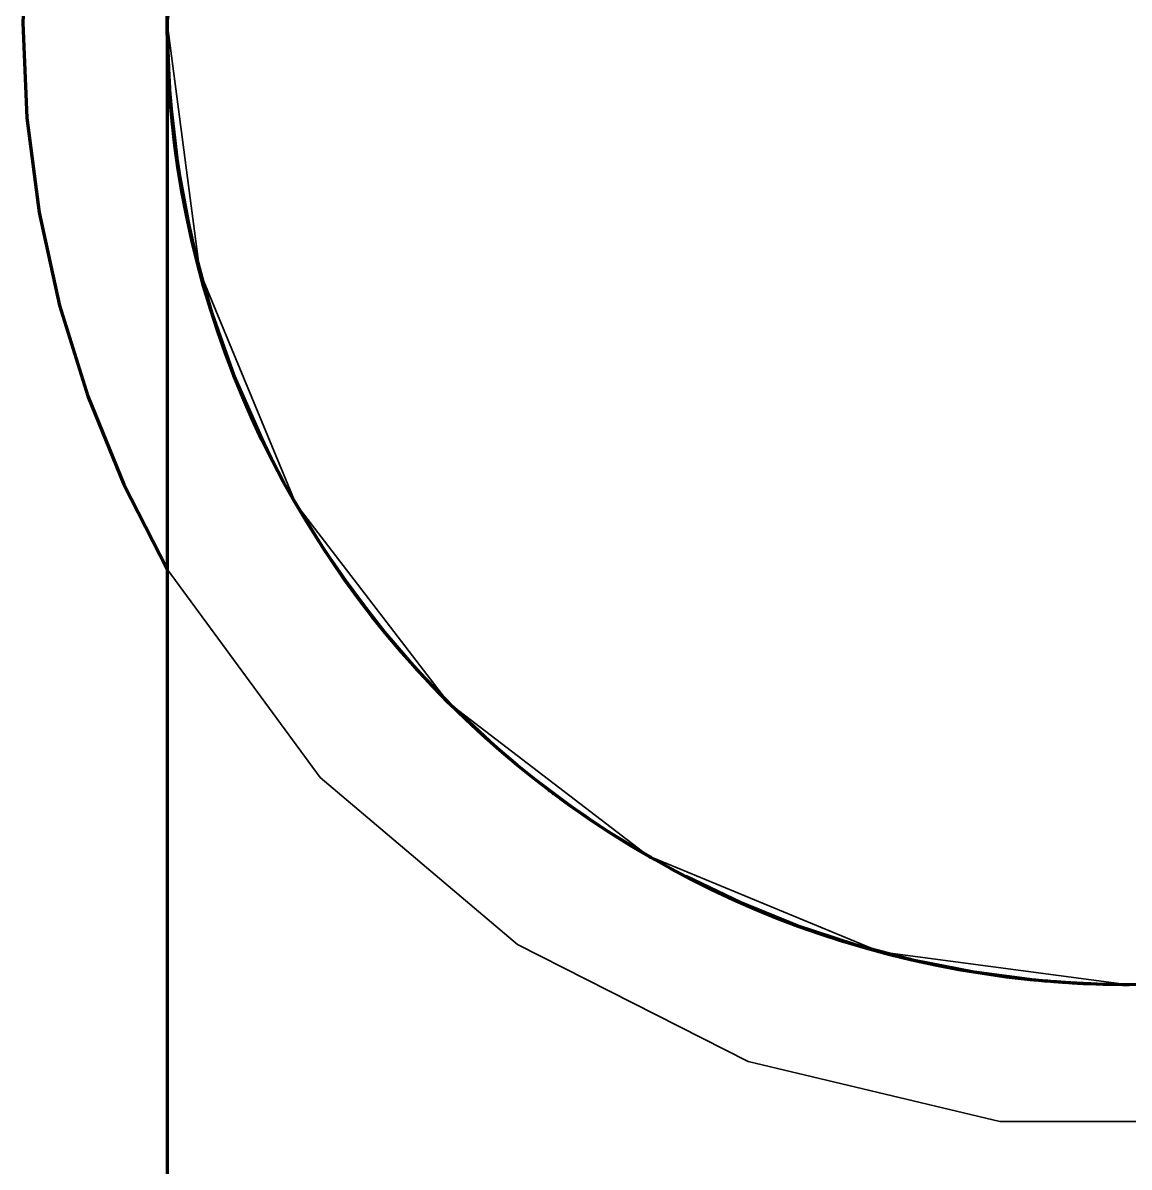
# Model space of a CAD drawing. Header units: millimetres. Extents: x 0 to 2382, y 0 to 420.
# Drawn here: x 186.07 to 186.3, y 119.7621 to 120 of the extents above; entities that cross this region are included whole.
import ezdxf

# ---------------------------------------------------------------- set-up
doc = ezdxf.new("R2010")
doc.units = ezdxf.units.MM
doc.linetypes.add('IRAM-E-TRAZOS', pattern=[5, 4, -1])
doc.layers.add('01-VISIBLE', color=7, linetype='CONTINUOUS', lineweight=70)
doc.layers.add('02-OCULTA', color=4, linetype='IRAM-E-TRAZOS', lineweight=35)

msp = doc.modelspace()

# ---------------------------------------------------------------- linework, layer by layer
at = {"layer": '01-VISIBLE'}
for points in [[(186.1, 120.48), (186.1, 120.42947), (186.1, 120.37895), (186.1, 120.32842), (186.1, 120.27789), (186.1, 120.22737), (186.1, 120.17684), (186.1, 120.12632), (186.1, 120.07579), (186.1, 120.02526), (186.1, 119.97474), (186.1, 119.92421), (186.1, 119.87368), (186.1, 119.82316), (186.1, 119.77263), (186.1, 119.72211), (186.1, 119.67158), (186.1, 119.62105), (186.1, 119.57053), (186.1, 119.52)], [(186.1, 120.48), (186.1, 120.42667), (186.1, 120.37333), (186.1, 120.32), (186.1, 120.26667), (186.1, 120.21333), (186.1, 120.16), (186.1, 120.10667), (186.1, 120.05333), (186.1, 120)], [(186.1, 120), (186.10667, 120.05123), (186.12624, 120.09904), (186.15741, 120.14024), (186.19809, 120.17209), (186.24557, 120.19245), (186.29668, 120.19997)], [(186.1, 120.11358), (186.09098, 120.09596), (186.0835, 120.07764), (186.07763, 120.05874), (186.0734, 120.0394), (186.07085, 120.01977), (186.07, 120)], [(186.07, 120), (186.07085, 119.98023), (186.0734, 119.9606), (186.07763, 119.94126), (186.0835, 119.92236), (186.09098, 119.90404), (186.1, 119.88642)], [(186.07, 120), (186.07085, 119.98023), (186.0734, 119.9606), (186.07763, 119.94126), (186.0835, 119.92236), (186.09098, 119.90404), (186.1, 119.88642)], [(186.12, 119.91282), (186.11396, 119.92658), (186.10897, 119.94076), (186.10506, 119.95528), (186.10226, 119.97004), (186.10056, 119.98498), (186.1, 120)], [(186.11374, 119.92716), (186.10957, 119.93886), (186.10614, 119.95081), (186.10346, 119.96294), (186.10154, 119.97521), (186.10039, 119.98758), (186.1, 120)], [(186.1, 120), (186.1, 119.94667), (186.1, 119.89333), (186.1, 119.84), (186.1, 119.78667), (186.1, 119.73333), (186.1, 119.68), (186.1, 119.62667), (186.1, 119.57333), (186.1, 119.52)], [(186.11385, 119.92687), (186.11385, 119.92687), (186.11385, 119.92687), (186.11385, 119.92687), (186.11385, 119.92687), (186.11385, 119.92687), (186.11385, 119.92687)], [(186.12206, 119.9087), (186.12206, 119.9087), (186.12206, 119.9087), (186.12206, 119.9087), (186.12206, 119.9087), (186.12206, 119.9087), (186.12206, 119.9087)], [(186.12218, 119.90847), (186.12218, 119.90847), (186.12218, 119.90847), (186.12218, 119.90847), (186.12218, 119.90847), (186.12218, 119.90847), (186.12218, 119.90847)], [(186.12229, 119.90823), (186.12229, 119.90823), (186.12229, 119.90823), (186.12229, 119.90823), (186.12229, 119.90823), (186.12229, 119.90823), (186.12229, 119.90823)], [(186.12709, 119.89949), (186.12708, 119.89951), (186.12707, 119.89952), (186.12706, 119.89954), (186.12705, 119.89956), (186.12704, 119.89957), (186.12703, 119.89959)], [(186.12712, 119.89943), (186.12712, 119.89943), (186.12712, 119.89943), (186.12712, 119.89943), (186.12712, 119.89943), (186.12712, 119.89943), (186.12712, 119.89943)], [(186.1671, 119.85055), (186.1594, 119.85777), (186.15209, 119.86538), (186.14519, 119.87337), (186.13873, 119.88172), (186.13271, 119.89039), (186.12716, 119.89937)], [(186.1448, 119.87385), (186.1448, 119.87385), (186.1448, 119.87385), (186.1448, 119.87385), (186.1448, 119.87385), (186.1448, 119.87385), (186.1448, 119.87385)], [(186.14491, 119.87372), (186.14491, 119.87372), (186.14491, 119.87372), (186.14491, 119.87372), (186.14491, 119.87372), (186.14491, 119.87372), (186.14491, 119.87372)], [(186.14501, 119.87359), (186.14501, 119.87359), (186.14501, 119.87359), (186.14501, 119.87359), (186.14501, 119.87359), (186.14501, 119.87359), (186.14501, 119.87359)], [(186.15904, 119.85812), (186.15904, 119.85812), (186.15904, 119.85812), (186.15904, 119.85812), (186.15904, 119.85812), (186.15904, 119.85812), (186.15904, 119.85812)], [(186.15913, 119.85803), (186.15913, 119.85803), (186.15913, 119.85803), (186.15913, 119.85803), (186.15913, 119.85803), (186.15913, 119.85803), (186.15913, 119.85803)], [(186.16712, 119.85052), (186.16712, 119.85052), (186.16712, 119.85052), (186.16712, 119.85052), (186.16712, 119.85052), (186.16712, 119.85052), (186.16712, 119.85052)], [(186.17577, 119.84326), (186.17577, 119.84326), (186.17577, 119.84326), (186.17577, 119.84326), (186.17577, 119.84326), (186.17577, 119.84326), (186.17577, 119.84326)], [(186.17594, 119.84313), (186.17594, 119.84313), (186.17594, 119.84313), (186.17594, 119.84313), (186.17594, 119.84313), (186.17594, 119.84313), (186.17594, 119.84313)], [(186.17611, 119.84299), (186.17611, 119.84299), (186.17611, 119.84299), (186.17611, 119.84299), (186.17611, 119.84299), (186.17611, 119.84299), (186.17611, 119.84299)], [(186.17628, 119.84286), (186.17628, 119.84286), (186.17628, 119.84286), (186.17628, 119.84286), (186.17628, 119.84286), (186.17628, 119.84286), (186.17628, 119.84286)], [(186.17645, 119.84272), (186.17645, 119.84272), (186.17645, 119.84272), (186.17645, 119.84272), (186.17645, 119.84272), (186.17645, 119.84272), (186.17645, 119.84272)], [(186.17663, 119.84259), (186.17663, 119.84259), (186.17663, 119.84259), (186.17663, 119.84259), (186.17662, 119.84259), (186.17662, 119.84259), (186.17662, 119.84259)], [(186.1768, 119.84245), (186.1768, 119.84245), (186.1768, 119.84245), (186.1768, 119.84245), (186.1768, 119.84245), (186.1768, 119.84245), (186.1768, 119.84245)], [(186.17697, 119.84232), (186.17697, 119.84232), (186.17697, 119.84232), (186.17697, 119.84232), (186.17697, 119.84232), (186.17697, 119.84232), (186.17697, 119.84232)], [(186.17714, 119.84219), (186.17714, 119.84219), (186.17714, 119.84219), (186.17714, 119.84219), (186.17714, 119.84219), (186.17714, 119.84219), (186.17714, 119.84219)], [(186.17731, 119.84205), (186.17731, 119.84205), (186.17731, 119.84205), (186.17731, 119.84205), (186.17731, 119.84205), (186.17731, 119.84205), (186.17731, 119.84205)], [(186.17748, 119.84192), (186.17748, 119.84192), (186.17748, 119.84192), (186.17748, 119.84192), (186.17748, 119.84192), (186.17748, 119.84192), (186.17748, 119.84192)], [(186.17761, 119.84182), (186.17761, 119.84182), (186.17761, 119.84182), (186.17761, 119.84182), (186.17761, 119.84182), (186.17761, 119.84182), (186.17761, 119.84182)], [(186.17774, 119.84172), (186.17774, 119.84172), (186.17774, 119.84172), (186.17774, 119.84172), (186.17774, 119.84172), (186.17774, 119.84172), (186.17774, 119.84172)], [(186.17787, 119.84162), (186.17787, 119.84162), (186.17787, 119.84162), (186.17787, 119.84162), (186.17787, 119.84162), (186.17787, 119.84162), (186.17787, 119.84162)], [(186.178, 119.84152), (186.178, 119.84152), (186.178, 119.84152), (186.178, 119.84152), (186.178, 119.84152), (186.178, 119.84152), (186.178, 119.84152)], [(186.17812, 119.84142), (186.17812, 119.84142), (186.17812, 119.84142), (186.17812, 119.84142), (186.17812, 119.84142), (186.17812, 119.84142), (186.17812, 119.84143)], [(186.17825, 119.84133), (186.17825, 119.84133), (186.17825, 119.84133), (186.17825, 119.84133), (186.17825, 119.84133), (186.17825, 119.84133), (186.17825, 119.84133)], [(186.17838, 119.84123), (186.17838, 119.84123), (186.17838, 119.84123), (186.17838, 119.84123), (186.17838, 119.84123), (186.17838, 119.84123), (186.17838, 119.84123)], [(186.17851, 119.84113), (186.17851, 119.84113), (186.17851, 119.84113), (186.17851, 119.84113), (186.17851, 119.84113), (186.17851, 119.84113), (186.17851, 119.84113)], [(186.17861, 119.84105), (186.17861, 119.84105), (186.17861, 119.84105), (186.17861, 119.84105), (186.17861, 119.84105), (186.17861, 119.84105), (186.17861, 119.84105)], [(186.17871, 119.84098), (186.17871, 119.84098), (186.17871, 119.84098), (186.17871, 119.84098), (186.17871, 119.84098), (186.17871, 119.84098), (186.17871, 119.84098)], [(186.17881, 119.8409), (186.17881, 119.8409), (186.17881, 119.8409), (186.17881, 119.8409), (186.17881, 119.8409), (186.17881, 119.8409), (186.17881, 119.8409)], [(186.17891, 119.84082), (186.17891, 119.84082), (186.17891, 119.84082), (186.17891, 119.84082), (186.17891, 119.84082), (186.17891, 119.84082), (186.17891, 119.84082)], [(186.17901, 119.84075), (186.17901, 119.84075), (186.17901, 119.84075), (186.17901, 119.84075), (186.17901, 119.84075), (186.17901, 119.84075), (186.17901, 119.84075)], [(186.17911, 119.84067), (186.17911, 119.84067), (186.17911, 119.84067), (186.17911, 119.84067), (186.17911, 119.84067), (186.17911, 119.84067), (186.17911, 119.84067)], [(186.18045, 119.83966), (186.18024, 119.83982), (186.18004, 119.83997), (186.17983, 119.84013), (186.17962, 119.84028), (186.17942, 119.84044), (186.17921, 119.84059)], [(186.18992, 119.83302), (186.18833, 119.83408), (186.18675, 119.83516), (186.18518, 119.83625), (186.18362, 119.83735), (186.18207, 119.83847), (186.18053, 119.8396)], [(186.19804, 119.82794), (186.19804, 119.82794), (186.19804, 119.82794), (186.19804, 119.82794), (186.19803, 119.82794), (186.19803, 119.82794), (186.19803, 119.82794)], [(186.19823, 119.82783), (186.19823, 119.82783), (186.19823, 119.82783), (186.19823, 119.82783), (186.19823, 119.82783), (186.19823, 119.82783), (186.19823, 119.82783)], [(186.1987, 119.82755), (186.19865, 119.82758), (186.19861, 119.82761), (186.19856, 119.82764), (186.19851, 119.82766), (186.19847, 119.82769), (186.19842, 119.82772)], [(186.1988, 119.82749), (186.19879, 119.8275), (186.19877, 119.82751), (186.19875, 119.82752), (186.19874, 119.82753), (186.19872, 119.82754), (186.1987, 119.82755)], [(186.199, 119.82738), (186.199, 119.82738), (186.199, 119.82738), (186.199, 119.82738), (186.199, 119.82738), (186.199, 119.82738), (186.199, 119.82738)], [(186.19919, 119.82727), (186.19919, 119.82727), (186.19919, 119.82727), (186.19919, 119.82727), (186.19919, 119.82727), (186.19919, 119.82727), (186.19919, 119.82727)], [(186.19938, 119.82715), (186.19938, 119.82715), (186.19938, 119.82715), (186.19938, 119.82715), (186.19938, 119.82715), (186.19938, 119.82715), (186.19938, 119.82715)], [(186.19957, 119.82704), (186.19957, 119.82704), (186.19957, 119.82704), (186.19957, 119.82704), (186.19957, 119.82704), (186.19957, 119.82704), (186.19957, 119.82704)], [(186.19977, 119.82693), (186.19977, 119.82693), (186.19977, 119.82693), (186.19977, 119.82693), (186.19977, 119.82693), (186.19977, 119.82693), (186.19977, 119.82693)], [(186.19996, 119.82682), (186.19996, 119.82682), (186.19996, 119.82682), (186.19996, 119.82682), (186.19996, 119.82682), (186.19996, 119.82682), (186.19996, 119.82682)], [(186.20015, 119.82671), (186.20015, 119.82671), (186.20015, 119.82671), (186.20015, 119.82671), (186.20015, 119.82671), (186.20015, 119.82671), (186.20015, 119.82671)], [(186.20065, 119.82642), (186.2006, 119.82645), (186.20055, 119.82648), (186.2005, 119.82651), (186.20045, 119.82654), (186.2004, 119.82657), (186.20035, 119.82659)], [(186.20074, 119.82637), (186.20072, 119.82638), (186.20071, 119.82639), (186.2007, 119.82639), (186.20068, 119.8264), (186.20067, 119.82641), (186.20065, 119.82642)], [(186.20093, 119.82626), (186.20093, 119.82626), (186.20093, 119.82626), (186.20093, 119.82626), (186.20093, 119.82626), (186.20093, 119.82626), (186.20093, 119.82626)], [(186.2013, 119.82605), (186.20127, 119.82607), (186.20124, 119.82608), (186.20121, 119.8261), (186.20118, 119.82612), (186.20116, 119.82613), (186.20113, 119.82615)], [(186.2803, 119.80097), (186.26774, 119.80262), (186.25531, 119.80506), (186.24306, 119.80828), (186.23104, 119.81227), (186.21929, 119.81701), (186.20787, 119.82248)], [(186.21133, 119.82073), (186.2113, 119.82074), (186.21128, 119.82076), (186.21125, 119.82077), (186.21123, 119.82078), (186.2112, 119.82079), (186.21117, 119.82081)], [(186.21139, 119.8207), (186.21138, 119.8207), (186.21138, 119.82071), (186.21137, 119.82071), (186.21136, 119.82072), (186.21135, 119.82072), (186.21135, 119.82072)], [(186.22244, 119.81565), (186.22196, 119.81585), (186.22148, 119.81606), (186.221, 119.81626), (186.22052, 119.81647), (186.22005, 119.81668), (186.21957, 119.81689)], [(186.23331, 119.81145), (186.23331, 119.81145), (186.23331, 119.81145), (186.23331, 119.81145), (186.23331, 119.81145), (186.23331, 119.81145), (186.23331, 119.81145)], [(186.23339, 119.81142), (186.23339, 119.81142), (186.23339, 119.81142), (186.23339, 119.81142), (186.23339, 119.81142), (186.23339, 119.81142), (186.23339, 119.81142)], [(186.23522, 119.81078), (186.23492, 119.81089), (186.23462, 119.81099), (186.23431, 119.81109), (186.23401, 119.8112), (186.23371, 119.81131), (186.23341, 119.81141)], [(186.25005, 119.80634), (186.25005, 119.80634), (186.25005, 119.80634), (186.25005, 119.80634), (186.25005, 119.80634), (186.25005, 119.80634), (186.25005, 119.80634)], [(186.25344, 119.80549), (186.25289, 119.80563), (186.25234, 119.80576), (186.25179, 119.8059), (186.25124, 119.80604), (186.25069, 119.80617), (186.25014, 119.80632)], [(186.25347, 119.80549), (186.25347, 119.80549), (186.25346, 119.80549), (186.25346, 119.80549), (186.25345, 119.80549), (186.25345, 119.80549), (186.25344, 119.80549)], [(186.25529, 119.80506), (186.25499, 119.80513), (186.25469, 119.8052), (186.25439, 119.80527), (186.25409, 119.80534), (186.25379, 119.80541), (186.25349, 119.80548)], [(186.2639, 119.80328), (186.26389, 119.80329), (186.26388, 119.80329), (186.26387, 119.80329), (186.26386, 119.80329), (186.26385, 119.80329), (186.26384, 119.8033)], [(186.26393, 119.80328), (186.26393, 119.80328), (186.26393, 119.80328), (186.26393, 119.80328), (186.26393, 119.80328), (186.26393, 119.80328), (186.26393, 119.80328)], [(186.26402, 119.80326), (186.26402, 119.80326), (186.26402, 119.80326), (186.26402, 119.80326), (186.26402, 119.80326), (186.26402, 119.80326), (186.26402, 119.80326)], [(186.28054, 119.80095), (186.28051, 119.80095), (186.28048, 119.80095), (186.28045, 119.80096), (186.28042, 119.80096), (186.28039, 119.80096), (186.28037, 119.80097)], [(186.28439, 119.80061), (186.28376, 119.80066), (186.28313, 119.80071), (186.2825, 119.80077), (186.28187, 119.80082), (186.28124, 119.80088), (186.28061, 119.80094)], [(186.28716, 119.80041), (186.28671, 119.80044), (186.28625, 119.80047), (186.28579, 119.80051), (186.28534, 119.80054), (186.28488, 119.80057), (186.28443, 119.80061)], [(186.28984, 119.80026), (186.28944, 119.80028), (186.28904, 119.8003), (186.28864, 119.80032), (186.28824, 119.80035), (186.28784, 119.80037), (186.28744, 119.80039)], [(186.28789, 119.80037), (186.28789, 119.80037), (186.28788, 119.80037), (186.28788, 119.80037), (186.28787, 119.80037), (186.28786, 119.80037), (186.28786, 119.80037)], [(186.28793, 119.80036), (186.28793, 119.80036), (186.28792, 119.80037), (186.28792, 119.80037), (186.28791, 119.80037), (186.2879, 119.80037), (186.2879, 119.80037)], [(186.28807, 119.80036), (186.28807, 119.80036), (186.28807, 119.80036), (186.28807, 119.80036), (186.28807, 119.80036), (186.28807, 119.80036), (186.28807, 119.80036)], [(186.2882, 119.80035), (186.2882, 119.80035), (186.2882, 119.80035), (186.2882, 119.80035), (186.2882, 119.80035), (186.2882, 119.80035), (186.2882, 119.80035)], [(186.28833, 119.80034), (186.28833, 119.80034), (186.28833, 119.80034), (186.28833, 119.80034), (186.28833, 119.80034), (186.28833, 119.80034), (186.28833, 119.80034)], [(186.28847, 119.80033), (186.28847, 119.80033), (186.28847, 119.80033), (186.28847, 119.80033), (186.28847, 119.80033), (186.28847, 119.80033), (186.28847, 119.80033)], [(186.2886, 119.80033), (186.2886, 119.80033), (186.2886, 119.80033), (186.2886, 119.80033), (186.2886, 119.80033), (186.2886, 119.80033), (186.2886, 119.80033)], [(186.29073, 119.80021), (186.2904, 119.80023), (186.29006, 119.80025), (186.28973, 119.80026), (186.2894, 119.80028), (186.28907, 119.8003), (186.28873, 119.80032)], [(186.28988, 119.80026), (186.28988, 119.80026), (186.28988, 119.80026), (186.28987, 119.80026), (186.28987, 119.80026), (186.28986, 119.80026), (186.28986, 119.80026)], [(186.29003, 119.80025), (186.29003, 119.80025), (186.29003, 119.80025), (186.29003, 119.80025), (186.29003, 119.80025), (186.29003, 119.80025), (186.29003, 119.80025)], [(186.29031, 119.80024), (186.29029, 119.80024), (186.29027, 119.80024), (186.29026, 119.80024), (186.29024, 119.80024), (186.29022, 119.80024), (186.29021, 119.80024)], [(186.29043, 119.80023), (186.29042, 119.80023), (186.29041, 119.80023), (186.2904, 119.80023), (186.2904, 119.80023), (186.29039, 119.80023), (186.29038, 119.80023)], [(186.29056, 119.80022), (186.29055, 119.80022), (186.29055, 119.80022), (186.29055, 119.80022), (186.29055, 119.80022), (186.29055, 119.80022), (186.29055, 119.80022)], [(186.29873, 119.8), (186.2974, 119.80002), (186.29606, 119.80004), (186.29473, 119.80007), (186.29339, 119.80011), (186.29206, 119.80016), (186.29073, 119.80022)], [(186.29074, 119.80021), (186.29074, 119.80021), (186.29074, 119.80021), (186.29074, 119.80021), (186.29074, 119.80021), (186.29074, 119.80021), (186.29074, 119.80021)], [(186.29088, 119.80021), (186.29088, 119.80021), (186.29088, 119.80021), (186.29088, 119.80021), (186.29088, 119.80021), (186.29088, 119.80021), (186.29088, 119.80021)], [(186.29101, 119.8002), (186.29101, 119.8002), (186.29101, 119.8002), (186.29101, 119.8002), (186.29101, 119.8002), (186.29101, 119.8002), (186.29101, 119.8002)], [(186.29115, 119.8002), (186.29115, 119.8002), (186.29115, 119.8002), (186.29115, 119.8002), (186.29115, 119.8002), (186.29115, 119.8002), (186.29115, 119.8002)], [(186.29141, 119.80018), (186.29141, 119.80018), (186.29141, 119.80018), (186.29141, 119.80018), (186.29141, 119.80018), (186.29141, 119.80018), (186.29141, 119.80018)], [(186.29155, 119.80018), (186.29155, 119.80018), (186.29155, 119.80018), (186.29155, 119.80018), (186.29155, 119.80018), (186.29155, 119.80018), (186.29155, 119.80018)], [(186.29191, 119.80016), (186.29187, 119.80017), (186.29183, 119.80017), (186.29179, 119.80017), (186.29176, 119.80017), (186.29172, 119.80017), (186.29168, 119.80017)], [(186.30007, 119.8), (186.29871, 119.8), (186.29735, 119.80002), (186.29599, 119.80004), (186.29463, 119.80007), (186.29327, 119.80011), (186.29191, 119.80016)], [(186.29886, 119.8), (186.29885, 119.8), (186.29883, 119.8), (186.29882, 119.8), (186.29881, 119.8), (186.2988, 119.8), (186.29879, 119.8)], [(186.29888, 119.8), (186.29888, 119.8), (186.29888, 119.8), (186.29888, 119.8), (186.29888, 119.8), (186.29887, 119.8), (186.29887, 119.8)], [(186.29898, 119.8), (186.29898, 119.8), (186.29898, 119.8), (186.29897, 119.8), (186.29897, 119.8), (186.29896, 119.8), (186.29896, 119.8)], [(186.29911, 119.8), (186.2991, 119.8), (186.29909, 119.8), (186.29908, 119.8), (186.29907, 119.8), (186.29906, 119.8), (186.29905, 119.8)], [(186.29924, 119.8), (186.29924, 119.8), (186.29923, 119.8), (186.29923, 119.8), (186.29923, 119.8), (186.29922, 119.8), (186.29922, 119.8)]]:
    msp.add_lwpolyline(points, dxfattribs=at)
msp.add_circle((186.3, 120), 0.2, dxfattribs=at)
at = {"layer": '02-OCULTA'}
for points in [[(186.3, 120.2), (186.24824, 120.19319), (186.2, 120.17321), (186.15858, 120.14142), (186.12679, 120.1), (186.10681, 120.05176), (186.1, 120)], [(186.07, 120.00136), (186.07, 120.00113), (186.07, 120.0009), (186.07, 120.00068), (186.07, 120.00045), (186.07, 120.00023), (186.07, 120)], [(186.1, 120), (186.10681, 119.94824), (186.12679, 119.9), (186.15858, 119.85858), (186.2, 119.82679), (186.24824, 119.80681), (186.3, 119.8)], [(186.1, 120), (186.10681, 119.94824), (186.12679, 119.9), (186.15858, 119.85858), (186.2, 119.82679), (186.24824, 119.80681), (186.3, 119.8), (186.35176, 119.80681), (186.4, 119.82679), (186.44142, 119.85858), (186.47321, 119.9), (186.49319, 119.94824), (186.5, 120)], [(186.3, 119.8), (186.35176, 119.80681), (186.4, 119.82679), (186.44142, 119.85858), (186.47321, 119.9), (186.49319, 119.94824), (186.5, 120)], [(186.3, 119.8), (186.3511, 119.80664), (186.39881, 119.82611), (186.43996, 119.85713), (186.47182, 119.89764), (186.49227, 119.94494), (186.49996, 119.99589)], [(186.11385, 119.92687), (186.11383, 119.92691), (186.11381, 119.92696), (186.11379, 119.92701), (186.11377, 119.92706), (186.11376, 119.92711), (186.11374, 119.92716)], [(186.12206, 119.9087), (186.12056, 119.91167), (186.11912, 119.91466), (186.11773, 119.91768), (186.11638, 119.92072), (186.11509, 119.92378), (186.11385, 119.92687)], [(186.12703, 119.89959), (186.12579, 119.90176), (186.12458, 119.90394), (186.12339, 119.90614), (186.12223, 119.90835), (186.1211, 119.91058), (186.12, 119.91282)], [(186.12218, 119.90847), (186.12216, 119.9085), (186.12214, 119.90854), (186.12212, 119.90858), (186.1221, 119.90862), (186.12208, 119.90866), (186.12206, 119.9087)], [(186.12229, 119.90823), (186.12227, 119.90827), (186.12226, 119.90831), (186.12224, 119.90835), (186.12222, 119.90839), (186.1222, 119.90843), (186.12218, 119.90847)], [(186.1448, 119.87385), (186.14057, 119.87925), (186.13652, 119.88479), (186.13266, 119.89046), (186.129, 119.89627), (186.12555, 119.90219), (186.12229, 119.90823)], [(186.12712, 119.89943), (186.12712, 119.89944), (186.12711, 119.89945), (186.12711, 119.89946), (186.1271, 119.89947), (186.1271, 119.89948), (186.12709, 119.89949)], [(186.12716, 119.89937), (186.12715, 119.89938), (186.12715, 119.89939), (186.12714, 119.8994), (186.12714, 119.89941), (186.12713, 119.89942), (186.12712, 119.89943)], [(186.1, 119.88642), (186.13183, 119.84309), (186.17285, 119.80834), (186.22082, 119.78406), (186.27312, 119.77158), (186.32688, 119.77158), (186.37918, 119.78406), (186.42715, 119.80834), (186.46817, 119.84309), (186.5, 119.88642)], [(186.1, 119.88642), (186.13183, 119.84309), (186.17285, 119.80834), (186.22082, 119.78406), (186.27312, 119.77158), (186.32688, 119.77158), (186.37918, 119.78406), (186.42715, 119.80834), (186.46817, 119.84309), (186.5, 119.88642)], [(186.14491, 119.87372), (186.14489, 119.87374), (186.14487, 119.87376), (186.14486, 119.87379), (186.14484, 119.87381), (186.14482, 119.87383), (186.1448, 119.87385)], [(186.14501, 119.87359), (186.145, 119.87361), (186.14498, 119.87363), (186.14496, 119.87365), (186.14494, 119.87368), (186.14493, 119.8737), (186.14491, 119.87372)], [(186.15904, 119.85812), (186.15659, 119.8606), (186.15419, 119.86311), (186.15182, 119.86567), (186.14951, 119.86827), (186.14724, 119.87091), (186.14501, 119.87359)], [(186.15913, 119.85803), (186.15911, 119.85805), (186.1591, 119.85806), (186.15908, 119.85808), (186.15907, 119.85809), (186.15905, 119.85811), (186.15904, 119.85812)], [(186.20787, 119.82248), (186.19903, 119.82736), (186.19045, 119.83267), (186.18215, 119.83841), (186.17415, 119.84456), (186.16647, 119.85111), (186.15913, 119.85803)], [(186.16712, 119.85052), (186.16712, 119.85053), (186.16711, 119.85053), (186.16711, 119.85054), (186.1671, 119.85054), (186.1671, 119.85054), (186.1671, 119.85055)], [(186.17577, 119.84326), (186.1743, 119.84444), (186.17284, 119.84563), (186.17139, 119.84683), (186.16996, 119.84805), (186.16853, 119.84928), (186.16712, 119.85052)], [(186.17594, 119.84313), (186.17591, 119.84315), (186.17589, 119.84317), (186.17586, 119.84319), (186.17583, 119.84322), (186.1758, 119.84324), (186.17577, 119.84326)], [(186.17611, 119.84299), (186.17608, 119.84301), (186.17606, 119.84304), (186.17603, 119.84306), (186.176, 119.84308), (186.17597, 119.8431), (186.17594, 119.84313)], [(186.17628, 119.84286), (186.17625, 119.84288), (186.17623, 119.8429), (186.1762, 119.84292), (186.17617, 119.84295), (186.17614, 119.84297), (186.17611, 119.84299)], [(186.17645, 119.84272), (186.17643, 119.84274), (186.1764, 119.84277), (186.17637, 119.84279), (186.17634, 119.84281), (186.17631, 119.84283), (186.17628, 119.84286)], [(186.17662, 119.84259), (186.1766, 119.84261), (186.17657, 119.84263), (186.17654, 119.84265), (186.17651, 119.84268), (186.17648, 119.8427), (186.17645, 119.84272)], [(186.1768, 119.84245), (186.17677, 119.84248), (186.17674, 119.8425), (186.17671, 119.84252), (186.17668, 119.84254), (186.17665, 119.84257), (186.17663, 119.84259)], [(186.17697, 119.84232), (186.17694, 119.84234), (186.17691, 119.84236), (186.17688, 119.84239), (186.17685, 119.84241), (186.17683, 119.84243), (186.1768, 119.84245)], [(186.17714, 119.84219), (186.17711, 119.84221), (186.17708, 119.84223), (186.17705, 119.84225), (186.17703, 119.84227), (186.177, 119.8423), (186.17697, 119.84232)], [(186.17731, 119.84205), (186.17728, 119.84207), (186.17725, 119.8421), (186.17723, 119.84212), (186.1772, 119.84214), (186.17717, 119.84216), (186.17714, 119.84219)], [(186.17748, 119.84192), (186.17745, 119.84194), (186.17743, 119.84196), (186.1774, 119.84199), (186.17737, 119.84201), (186.17734, 119.84203), (186.17731, 119.84205)], [(186.17761, 119.84182), (186.17759, 119.84184), (186.17757, 119.84185), (186.17755, 119.84187), (186.17753, 119.84189), (186.17751, 119.8419), (186.17748, 119.84192)], [(186.17774, 119.84172), (186.17772, 119.84174), (186.1777, 119.84175), (186.17768, 119.84177), (186.17765, 119.84179), (186.17763, 119.8418), (186.17761, 119.84182)], [(186.17787, 119.84162), (186.17785, 119.84164), (186.17782, 119.84165), (186.1778, 119.84167), (186.17778, 119.84169), (186.17776, 119.8417), (186.17774, 119.84172)], [(186.178, 119.84152), (186.17797, 119.84154), (186.17795, 119.84156), (186.17793, 119.84157), (186.17791, 119.84159), (186.17789, 119.84161), (186.17787, 119.84162)], [(186.17812, 119.84143), (186.1781, 119.84144), (186.17808, 119.84146), (186.17806, 119.84147), (186.17804, 119.84149), (186.17802, 119.84151), (186.178, 119.84152)], [(186.17825, 119.84133), (186.17823, 119.84134), (186.17821, 119.84136), (186.17819, 119.84138), (186.17817, 119.84139), (186.17814, 119.84141), (186.17812, 119.84142)], [(186.17838, 119.84123), (186.17836, 119.84124), (186.17834, 119.84126), (186.17832, 119.84128), (186.17829, 119.84129), (186.17827, 119.84131), (186.17825, 119.84133)], [(186.17851, 119.84113), (186.17849, 119.84115), (186.17847, 119.84116), (186.17844, 119.84118), (186.17842, 119.8412), (186.1784, 119.84121), (186.17838, 119.84123)], [(186.17861, 119.84105), (186.17859, 119.84107), (186.17858, 119.84108), (186.17856, 119.84109), (186.17854, 119.8411), (186.17853, 119.84112), (186.17851, 119.84113)], [(186.17871, 119.84098), (186.17869, 119.84099), (186.17868, 119.841), (186.17866, 119.84101), (186.17864, 119.84103), (186.17863, 119.84104), (186.17861, 119.84105)], [(186.17881, 119.8409), (186.17879, 119.84091), (186.17878, 119.84093), (186.17876, 119.84094), (186.17874, 119.84095), (186.17873, 119.84096), (186.17871, 119.84098)], [(186.17891, 119.84082), (186.17889, 119.84084), (186.17888, 119.84085), (186.17886, 119.84086), (186.17884, 119.84087), (186.17883, 119.84089), (186.17881, 119.8409)], [(186.17901, 119.84075), (186.17899, 119.84076), (186.17898, 119.84077), (186.17896, 119.84078), (186.17894, 119.8408), (186.17893, 119.84081), (186.17891, 119.84082)], [(186.17911, 119.84067), (186.17909, 119.84068), (186.17908, 119.8407), (186.17906, 119.84071), (186.17904, 119.84072), (186.17903, 119.84073), (186.17901, 119.84075)], [(186.17921, 119.84059), (186.1792, 119.84061), (186.17918, 119.84062), (186.17916, 119.84063), (186.17915, 119.84064), (186.17913, 119.84066), (186.17911, 119.84067)], [(186.18053, 119.8396), (186.18052, 119.83961), (186.1805, 119.83962), (186.18049, 119.83963), (186.18048, 119.83964), (186.18046, 119.83965), (186.18045, 119.83966)], [(186.19803, 119.82794), (186.19666, 119.82876), (186.1953, 119.82959), (186.19395, 119.83043), (186.1926, 119.83129), (186.19125, 119.83215), (186.18992, 119.83302)], [(186.19823, 119.82783), (186.19819, 119.82785), (186.19816, 119.82787), (186.19813, 119.82789), (186.1981, 119.82791), (186.19807, 119.82793), (186.19804, 119.82794)], [(186.19842, 119.82772), (186.19839, 119.82774), (186.19835, 119.82776), (186.19832, 119.82777), (186.19829, 119.82779), (186.19826, 119.82781), (186.19823, 119.82783)], [(186.1987, 119.82755), (186.1987, 119.82755), (186.1987, 119.82755), (186.1987, 119.82755), (186.1987, 119.82755), (186.1987, 119.82755), (186.1987, 119.82755)], [(186.199, 119.82738), (186.19896, 119.8274), (186.19893, 119.82742), (186.1989, 119.82744), (186.19887, 119.82745), (186.19884, 119.82747), (186.1988, 119.82749)], [(186.19919, 119.82727), (186.19916, 119.82729), (186.19912, 119.8273), (186.19909, 119.82732), (186.19906, 119.82734), (186.19903, 119.82736), (186.199, 119.82738)], [(186.19938, 119.82715), (186.19935, 119.82717), (186.19932, 119.82719), (186.19928, 119.82721), (186.19925, 119.82723), (186.19922, 119.82725), (186.19919, 119.82727)], [(186.19957, 119.82704), (186.19954, 119.82706), (186.19951, 119.82708), (186.19948, 119.8271), (186.19945, 119.82712), (186.19941, 119.82713), (186.19938, 119.82715)], [(186.19977, 119.82693), (186.19974, 119.82695), (186.1997, 119.82697), (186.19967, 119.82699), (186.19964, 119.827), (186.19961, 119.82702), (186.19957, 119.82704)], [(186.19996, 119.82682), (186.19993, 119.82684), (186.1999, 119.82685), (186.19986, 119.82687), (186.19983, 119.82689), (186.1998, 119.82691), (186.19977, 119.82693)], [(186.20015, 119.82671), (186.20012, 119.82672), (186.20009, 119.82674), (186.20006, 119.82676), (186.20003, 119.82678), (186.19999, 119.8268), (186.19996, 119.82682)], [(186.20035, 119.82659), (186.20032, 119.82661), (186.20028, 119.82663), (186.20025, 119.82665), (186.20022, 119.82667), (186.20019, 119.82669), (186.20015, 119.82671)], [(186.20065, 119.82642), (186.20065, 119.82642), (186.20065, 119.82642), (186.20065, 119.82642), (186.20065, 119.82642), (186.20065, 119.82642), (186.20065, 119.82642)], [(186.20093, 119.82626), (186.2009, 119.82628), (186.20087, 119.8263), (186.20083, 119.82632), (186.2008, 119.82633), (186.20077, 119.82635), (186.20074, 119.82637)], [(186.20113, 119.82615), (186.20109, 119.82617), (186.20106, 119.82619), (186.20103, 119.8262), (186.201, 119.82622), (186.20096, 119.82624), (186.20093, 119.82626)], [(186.21117, 119.82081), (186.20951, 119.82164), (186.20785, 119.82249), (186.2062, 119.82336), (186.20456, 119.82424), (186.20293, 119.82514), (186.2013, 119.82605)], [(186.21135, 119.82072), (186.21134, 119.82072), (186.21134, 119.82072), (186.21134, 119.82073), (186.21134, 119.82073), (186.21133, 119.82073), (186.21133, 119.82073)], [(186.21957, 119.81689), (186.2182, 119.8175), (186.21682, 119.81812), (186.21546, 119.81875), (186.2141, 119.81939), (186.21274, 119.82004), (186.21139, 119.8207)], [(186.23331, 119.81145), (186.23148, 119.8121), (186.22966, 119.81278), (186.22784, 119.81347), (186.22604, 119.81418), (186.22423, 119.81491), (186.22244, 119.81565)], [(186.23339, 119.81142), (186.23337, 119.81142), (186.23336, 119.81143), (186.23335, 119.81143), (186.23334, 119.81144), (186.23332, 119.81144), (186.23331, 119.81145)], [(186.23341, 119.81141), (186.2334, 119.81141), (186.2334, 119.81141), (186.2334, 119.81142), (186.23339, 119.81142), (186.23339, 119.81142), (186.23339, 119.81142)], [(186.25005, 119.80634), (186.24756, 119.807), (186.24507, 119.80769), (186.24259, 119.80842), (186.24013, 119.80917), (186.23767, 119.80996), (186.23522, 119.81078)], [(186.25014, 119.80632), (186.25012, 119.80632), (186.25011, 119.80632), (186.25009, 119.80633), (186.25008, 119.80633), (186.25007, 119.80633), (186.25005, 119.80634)], [(186.25344, 119.80549), (186.25344, 119.80549), (186.25344, 119.80549), (186.25344, 119.80549), (186.25344, 119.80549), (186.25344, 119.80549), (186.25344, 119.80549)], [(186.25349, 119.80548), (186.25349, 119.80548), (186.25349, 119.80548), (186.25348, 119.80548), (186.25348, 119.80549), (186.25348, 119.80549), (186.25347, 119.80549)], [(186.26384, 119.8033), (186.26241, 119.80356), (186.26098, 119.80384), (186.25955, 119.80413), (186.25813, 119.80443), (186.25671, 119.80474), (186.25529, 119.80506)], [(186.26393, 119.80328), (186.26393, 119.80328), (186.26392, 119.80328), (186.26392, 119.80328), (186.26391, 119.80328), (186.26391, 119.80328), (186.2639, 119.80328)], [(186.26402, 119.80326), (186.264, 119.80327), (186.26399, 119.80327), (186.26397, 119.80327), (186.26396, 119.80327), (186.26395, 119.80328), (186.26393, 119.80328)], [(186.28786, 119.80037), (186.28386, 119.80065), (186.27987, 119.80102), (186.27589, 119.80146), (186.27192, 119.80198), (186.26796, 119.80258), (186.26402, 119.80326)], [(186.28037, 119.80097), (186.28035, 119.80097), (186.28034, 119.80097), (186.28033, 119.80097), (186.28032, 119.80097), (186.28031, 119.80097), (186.2803, 119.80097)], [(186.28061, 119.80094), (186.2806, 119.80094), (186.28059, 119.80094), (186.28058, 119.80095), (186.28057, 119.80095), (186.28055, 119.80095), (186.28054, 119.80095)], [(186.28443, 119.80061), (186.28442, 119.80061), (186.28441, 119.80061), (186.28441, 119.80061), (186.2844, 119.80061), (186.2844, 119.80061), (186.28439, 119.80061)], [(186.28744, 119.80039), (186.28739, 119.8004), (186.28735, 119.8004), (186.2873, 119.8004), (186.28726, 119.80041), (186.28721, 119.80041), (186.28716, 119.80041)], [(186.2879, 119.80037), (186.2879, 119.80037), (186.2879, 119.80037), (186.2879, 119.80037), (186.28789, 119.80037), (186.28789, 119.80037), (186.28789, 119.80037)], [(186.28807, 119.80036), (186.28804, 119.80036), (186.28802, 119.80036), (186.288, 119.80036), (186.28798, 119.80036), (186.28796, 119.80036), (186.28793, 119.80036)], [(186.2882, 119.80035), (186.28818, 119.80035), (186.28816, 119.80035), (186.28813, 119.80035), (186.28811, 119.80035), (186.28809, 119.80035), (186.28807, 119.80036)], [(186.28833, 119.80034), (186.28831, 119.80034), (186.28829, 119.80034), (186.28827, 119.80034), (186.28825, 119.80035), (186.28822, 119.80035), (186.2882, 119.80035)], [(186.28847, 119.80033), (186.28845, 119.80033), (186.28842, 119.80034), (186.2884, 119.80034), (186.28838, 119.80034), (186.28836, 119.80034), (186.28833, 119.80034)], [(186.2886, 119.80033), (186.28858, 119.80033), (186.28856, 119.80033), (186.28853, 119.80033), (186.28851, 119.80033), (186.28849, 119.80033), (186.28847, 119.80033)], [(186.28873, 119.80032), (186.28871, 119.80032), (186.28869, 119.80032), (186.28867, 119.80032), (186.28865, 119.80032), (186.28862, 119.80032), (186.2886, 119.80033)], [(186.28986, 119.80026), (186.28986, 119.80026), (186.28985, 119.80026), (186.28985, 119.80026), (186.28985, 119.80026), (186.28984, 119.80026), (186.28984, 119.80026)], [(186.29003, 119.80025), (186.29001, 119.80025), (186.28998, 119.80025), (186.28996, 119.80025), (186.28993, 119.80025), (186.28991, 119.80025), (186.28988, 119.80026)], [(186.29021, 119.80024), (186.29018, 119.80024), (186.29015, 119.80024), (186.29012, 119.80024), (186.29009, 119.80025), (186.29006, 119.80025), (186.29003, 119.80025)], [(186.29038, 119.80023), (186.29037, 119.80023), (186.29035, 119.80023), (186.29034, 119.80023), (186.29033, 119.80023), (186.29032, 119.80023), (186.29031, 119.80024)], [(186.29055, 119.80022), (186.29053, 119.80022), (186.29051, 119.80023), (186.29049, 119.80023), (186.29047, 119.80023), (186.29045, 119.80023), (186.29043, 119.80023)], [(186.29073, 119.80022), (186.2907, 119.80022), (186.29067, 119.80022), (186.29064, 119.80022), (186.29061, 119.80022), (186.29058, 119.80022), (186.29056, 119.80022)], [(186.29074, 119.80021), (186.29074, 119.80021), (186.29074, 119.80021), (186.29073, 119.80021), (186.29073, 119.80021), (186.29073, 119.80021), (186.29073, 119.80021)], [(186.29088, 119.80021), (186.29086, 119.80021), (186.29083, 119.80021), (186.29081, 119.80021), (186.29079, 119.80021), (186.29077, 119.80021), (186.29074, 119.80021)], [(186.29101, 119.8002), (186.29099, 119.8002), (186.29097, 119.8002), (186.29094, 119.80021), (186.29092, 119.80021), (186.2909, 119.80021), (186.29088, 119.80021)], [(186.29115, 119.8002), (186.29112, 119.8002), (186.2911, 119.8002), (186.29108, 119.8002), (186.29106, 119.8002), (186.29103, 119.8002), (186.29101, 119.8002)], [(186.29141, 119.80018), (186.29137, 119.80019), (186.29132, 119.80019), (186.29128, 119.80019), (186.29124, 119.80019), (186.29119, 119.80019), (186.29115, 119.8002)], [(186.29155, 119.80018), (186.29153, 119.80018), (186.2915, 119.80018), (186.29148, 119.80018), (186.29146, 119.80018), (186.29144, 119.80018), (186.29141, 119.80018)], [(186.29168, 119.80017), (186.29166, 119.80017), (186.29164, 119.80017), (186.29162, 119.80018), (186.29159, 119.80018), (186.29157, 119.80018), (186.29155, 119.80018)], [(186.29191, 119.80016), (186.29191, 119.80016), (186.29191, 119.80016), (186.29191, 119.80016), (186.29191, 119.80016), (186.29191, 119.80016), (186.29191, 119.80016)], [(186.29879, 119.8), (186.29878, 119.8), (186.29877, 119.8), (186.29876, 119.8), (186.29875, 119.8), (186.29874, 119.8), (186.29873, 119.8)], [(186.29887, 119.8), (186.29887, 119.8), (186.29887, 119.8), (186.29887, 119.8), (186.29886, 119.8), (186.29886, 119.8), (186.29886, 119.8)], [(186.29896, 119.8), (186.29895, 119.8), (186.29893, 119.8), (186.29892, 119.8), (186.29891, 119.8), (186.2989, 119.8), (186.29888, 119.8)], [(186.29905, 119.8), (186.29904, 119.8), (186.29903, 119.8), (186.29902, 119.8), (186.29901, 119.8), (186.29899, 119.8), (186.29898, 119.8)], [(186.29922, 119.8), (186.2992, 119.8), (186.29918, 119.8), (186.29917, 119.8), (186.29915, 119.8), (186.29913, 119.8), (186.29911, 119.8)], [(186.3, 119.8), (186.29987, 119.8), (186.29975, 119.8), (186.29962, 119.8), (186.29949, 119.8), (186.29937, 119.8), (186.29924, 119.8)]]:
    msp.add_lwpolyline(points, dxfattribs=at)
msp.add_circle((186.3, 120), 0.2, dxfattribs=at)

doc.saveas('drawing.dxf')
